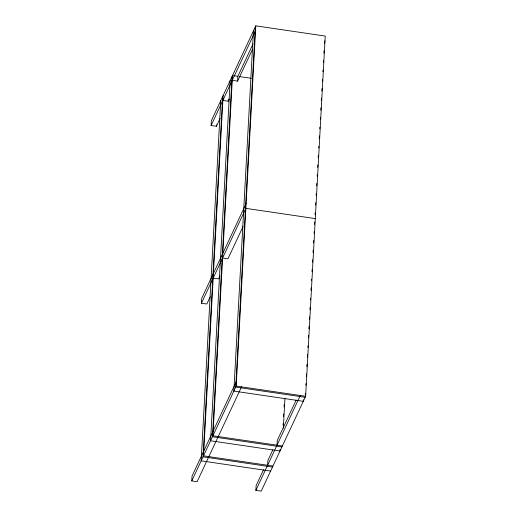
<?xml version="1.0" encoding="UTF-8"?>
<svg xmlns="http://www.w3.org/2000/svg" width="517" height="517" viewBox="0 0 517 517"><rect width="100%" height="100%" fill="white"/><g stroke="black" fill="none" stroke-linecap="round" stroke-linejoin="round"><path stroke-width="0.78" d="M241.536 386.858L197.106 481.708L191.768 480.92L192.027 476.118L236.456 381.268M201.501 303.221L201.695 298.406L246.124 203.556M220.139 118.406L216.442 126.29L211.098 125.502L211.363 120.7L255.792 25.85L325.232 36.08L305.637 396.3L261.208 491.15L255.863 490.362L256.128 485.56L263.515 469.785M216.442 126.29L216.526 124.687M220.765 100.628L201.171 460.841L270.611 471.077M222.646 96.608L203.052 456.828L272.491 467.064M223.118 95.606L203.517 455.826L272.963 466.056M222.853 100.408L228.197 101.196L228.281 99.594M230.168 80.549L210.574 440.768L280.014 451.005L280.104 449.402M232.049 76.535L212.455 436.755L281.894 446.985M232.256 80.335L237.6 81.124L237.859 76.322L253.046 43.9M253.44 30.871L233.846 391.085L303.285 401.321L303.376 399.719M255.32 26.852L235.726 387.071L305.166 397.302M191.768 480.92L236.198 386.07L255.792 25.85M267.619 465.268L267.884 460.466L272.918 449.712M277.022 445.195L277.286 440.394L296.183 400.048M283.077 425.297L283.161 423.688M283.555 416.45L283.691 414.039M284.079 406.801L284.214 404.384M283.329 428.315L284.945 398.555M305.301 394.904L305.385 393.301M305.825 385.262L305.909 383.653M306.303 376.415L306.439 374.004M306.827 366.766L306.962 364.356M307.356 357.118L307.486 354.701M307.88 347.463L307.97 345.86M308.403 337.814L308.539 335.404M308.888 328.967L309.017 326.557M309.412 319.319L309.541 316.908M309.935 309.67L310.064 307.253M310.458 300.015L310.549 298.406M310.988 290.367L311.118 287.956M311.512 280.718L311.596 279.109M311.99 271.871L312.126 269.46M312.52 262.222L312.649 259.805M313.043 252.567L313.173 250.157M313.567 242.919L313.696 240.508M314.09 233.27L314.181 231.661M314.575 224.423L314.704 222.006M315.228 212.384L315.099 214.794L315.57 213.792M315.622 205.146L315.751 202.729M316.145 195.491L316.236 193.881M316.669 185.842L316.805 183.432M317.199 176.194L317.283 174.584M317.677 167.346L317.806 164.929M318.201 157.691L318.336 155.281M318.731 148.043L318.815 146.434M319.254 138.394L319.383 135.984M319.777 128.746L319.868 127.137M320.301 119.091L320.391 117.482M320.786 110.244L320.915 107.833M321.309 100.595L321.438 98.185M321.832 90.947L321.968 88.53M322.362 81.292L322.446 79.689M322.886 71.643L322.97 70.034M323.364 62.796L323.5 60.386M323.888 53.148L324.023 50.737M324.418 43.499L324.973 40.882M211.098 125.502L255.534 30.652M228.197 101.196L229.205 99.044M237.6 81.124L252.445 49.425M219.874 276.039L218.529 278.902L213.185 278.12M243.119 226.414L227.932 258.83L222.588 258.041M210.199 296.836L206.839 304.009L201.43 303.208L245.866 208.357L315.305 218.594M255.863 490.362L300.299 395.511M237.859 76.322L232.521 75.534L212.92 435.753L282.366 445.984M239.449 76.555L251.359 78.306M236.198 386.07L305.637 396.3"/></g></svg>
